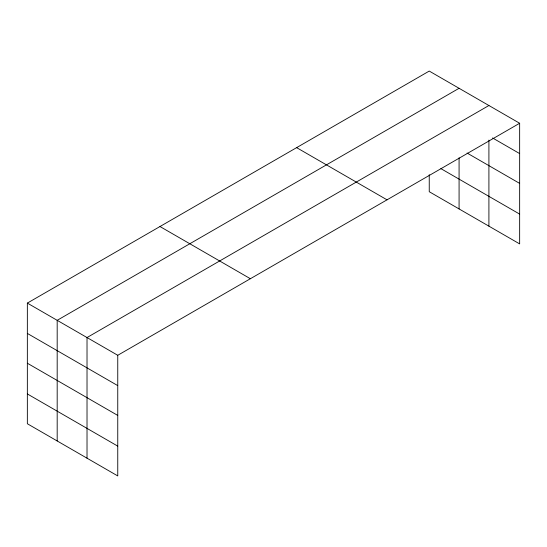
<?xml version="1.0" encoding="UTF-8"?>
<svg xmlns="http://www.w3.org/2000/svg" width="547" height="547" viewBox="0 0 547 547"><rect width="100%" height="100%" fill="white"/><g stroke="black" fill="none" stroke-linecap="round" stroke-linejoin="round"><path stroke-width="0.82" d="M519.65 123.26L429.245 71.069L27.35 303.1L27.35 423.74L117.755 475.931L117.755 355.29L519.65 123.26L519.65 243.9L429.245 191.71L429.245 174.678M488.909 140.1L488.909 226.157M459.077 88.293L57.182 320.323L57.182 440.964M488.909 105.516L87.021 337.547L87.021 458.188M492.573 137.96L519.65 153.591M467.083 153.044L519.65 183.395M440.882 168.626L519.65 214.103M296.618 147.635L387.023 199.833M159.977 226.526L250.382 278.724M27.35 303.1L117.755 355.29M27.35 333.424L117.755 385.621M27.35 363.229L117.755 415.426M27.35 393.936L117.755 446.133M459.077 157.803L459.077 208.933"/></g></svg>
